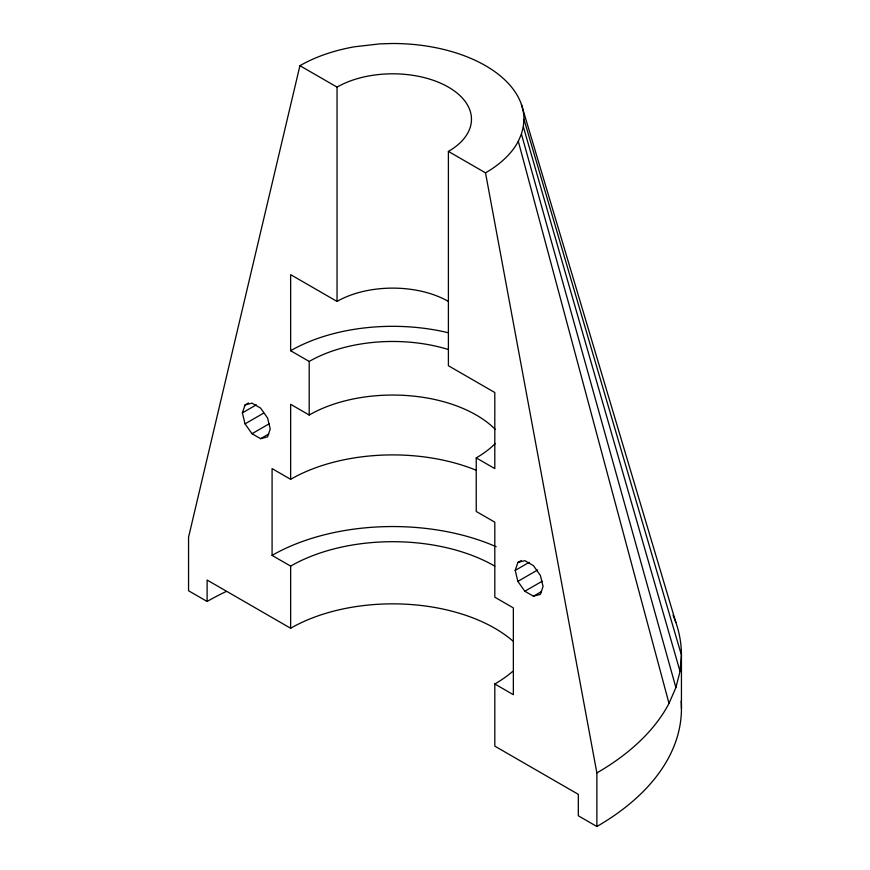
<?xml version="1.0" encoding="UTF-8"?>
<svg xmlns="http://www.w3.org/2000/svg" width="870" height="870" viewBox="0 0 870 870"><rect width="100%" height="100%" fill="white"/><g stroke="black" fill="none" stroke-linecap="round" stroke-linejoin="round"><path stroke-width="1.3" d="M512.745 671.357A144.366 83.346 0 0 1 494.802 683.983L494.802 746.134L578.322 794.353L578.322 815.788L596.874 826.5L596.874 772.919L485.514 172.847A131.239 75.766 0 0 0 518.303 141.266L521.434 134.056L523.327 126.694L523.957 119.266A131.239 75.766 0 0 0 392.718 43.5L379.853 43.87L354.623 46.762A131.239 75.766 0 0 0 299.922 65.696L188.562 537.181L188.562 590.763L207.114 601.475A262.479 151.543 0 0 1 226.2 591.491M596.874 772.919A288.72 166.692 0 0 0 669.008 703.438L675.892 687.572L680.046 671.39L681.438 655.056A288.72 166.692 0 0 0 673.054 615.155M245.035 404.963L251.995 403.147L260.608 408.117L267.568 417.97L270.222 428.953L267.568 436.87L260.608 438.687L251.995 433.717L245.035 423.864L242.382 412.88L245.035 404.963L248.516 402.962M517.867 562.488L524.827 560.661L533.43 565.63L540.39 575.483L543.054 586.467L540.39 594.384L533.43 596.2L524.827 591.241L517.867 581.377L515.214 570.394L517.867 562.488L521.347 560.476M242.382 412.88L256.302 404.844M245.035 423.864L263.599 413.141M251.995 433.717L269.395 423.668M260.608 438.687L268.721 433.999M515.214 570.394L529.134 562.357M517.867 581.377L537.595 569.991M524.827 591.241L542.227 581.193M533.43 596.2L541.553 591.513M299.922 65.696L337.038 87.12A78.746 45.457 0 0 1 448.398 87.12A78.746 45.457 0 0 1 448.398 151.413L448.398 365.726L494.802 392.522L494.802 468.604L476.238 457.881A118.113 68.197 0 0 0 495.28 443.482M448.398 151.413L485.514 172.847M448.398 301.433A78.746 45.457 0 0 0 337.038 301.433L290.634 274.648L290.634 350.73L309.198 361.441A118.113 68.197 0 0 1 448.398 349.522M495.28 429.421A118.113 68.197 0 0 0 309.198 415.023L290.634 404.311L290.634 479.316A144.366 83.346 0 0 1 476.423 470.344M290.634 479.316L272.082 468.604L272.082 555.397L290.634 566.109A144.366 83.346 0 0 1 494.802 566.109M494.802 683.983L513.354 694.695L513.354 607.902L494.802 597.19L494.802 522.174L476.238 511.462L476.238 457.881M512.745 640.896A144.366 83.346 0 0 0 290.634 628.26L207.114 580.04L207.114 601.475M521.434 104.487L675.892 622.529M523.957 119.266L681.438 655.056L681.438 708.626M523.327 126.694L680.046 671.39M521.434 134.056L675.892 687.572M518.303 141.266L669.008 703.438M337.038 87.12L337.038 301.433M309.198 361.441L309.198 415.023M290.634 566.109L290.634 628.26M681.145 701.079A288.72 166.692 0 0 1 596.874 826.5M272.082 555.397A170.607 98.506 0 0 1 496.172 546.73M290.634 350.73A144.366 83.346 0 0 1 447.963 332.666"/></g></svg>
